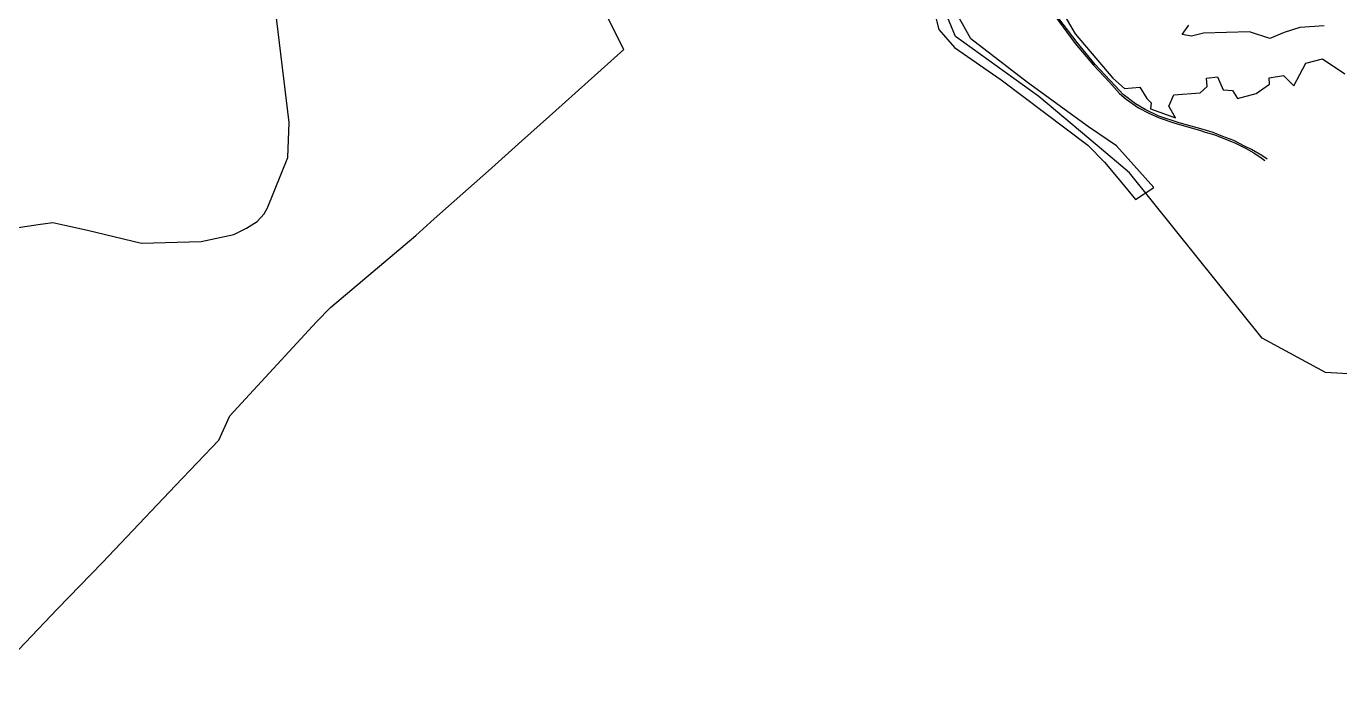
# Model space of a CAD drawing. Header units: metres. Extents: x 120.568 to 120.988, y 29.453 to 29.664.
# Drawn here: x 120.7712 to 120.846, y 29.499 to 29.536 of the extents above; entities that cross this region are included whole.
import ezdxf

# ---------------------------------------------------------------- set-up
doc = ezdxf.new("R2010")
doc.units = ezdxf.units.M
for name, color, linetype in [('DEFAULT', 7, 'Continuous'), ('GREEN_SPACES', 3, 'Continuous'), ('ROADS', 1, 'Continuous'), ('WATER', 4, 'Continuous')]:
    doc.layers.add(name, color=color, linetype=linetype)

msp = doc.modelspace()

# ---------------------------------------------------------------- linework, layer by layer
at = {"layer": 'DEFAULT'}
for points in [[(120.769304, 29.499042), (120.773005, 29.502899), (120.775559, 29.505532), (120.779711, 29.509911), (120.782179, 29.512479), (120.782812, 29.51387), (120.787741, 29.51921), (120.788535, 29.520018), (120.79338, 29.524111), (120.794431, 29.525064), (120.797526, 29.52779), (120.799238, 29.529325), (120.801171, 29.531055), (120.805229, 29.534683), (120.80193, 29.54126)], [(120.847729, 29.516184), (120.845155, 29.516333), (120.84155, 29.518275), (120.833996, 29.527685), (120.832165, 29.529226), (120.828847, 29.532017), (120.824088, 29.535424), (120.822632, 29.538982)], [(120.770274, 29.524499), (120.771906, 29.524739), (120.772737, 29.524868), (120.773424, 29.524709), (120.774701, 29.524429), (120.777785, 29.523678), (120.781174, 29.523785), (120.783027, 29.524172), (120.783756, 29.524541), (120.784367, 29.524924), (120.784764, 29.525344), (120.784957, 29.525698), (120.786114, 29.528547), (120.786175, 29.530536), (120.785332, 29.537591)]]:
    msp.add_lwpolyline(points, dxfattribs=at)
at = {"layer": 'GREEN_SPACES'}
for points in [[(120.83005, 29.537035), (120.830909, 29.535579), (120.833054, 29.533059), (120.83372, 29.53248), (120.834578, 29.532554), (120.834986, 29.531901), (120.835222, 29.531658), (120.8352, 29.531322), (120.836616, 29.5308), (120.83623, 29.531472), (120.83653, 29.532106), (120.838011, 29.532237), (120.838419, 29.532592), (120.838376, 29.533059), (120.838998, 29.533133), (120.83932, 29.532405), (120.839856, 29.532368), (120.840135, 29.531901), (120.841208, 29.5322), (120.841959, 29.532722), (120.841938, 29.533077), (120.842753, 29.533208), (120.843354, 29.532629), (120.844041, 29.533917), (120.844985, 29.53416), (120.846251, 29.533301)], [(120.845071, 29.536046), (120.843697, 29.535934), (120.842796, 29.535654), (120.841981, 29.535318), (120.840822, 29.535691), (120.838204, 29.535616), (120.837518, 29.535448), (120.837003, 29.535542), (120.837367, 29.536083)]]:
    msp.add_lwpolyline(points, dxfattribs=at)
at = {"layer": 'ROADS'}
for points in [[(120.82927, 29.537242), (120.830911, 29.535032), (120.831945, 29.533793), (120.832858, 29.532826), (120.833437, 29.532189), (120.833807, 29.531872), (120.834514, 29.531379), (120.835092, 29.531071), (120.835687, 29.5308), (120.836584, 29.530511), (120.83745, 29.530255), (120.838044, 29.530086), (120.838311, 29.53), (120.838863, 29.529839), (120.840038, 29.529362), (120.840646, 29.529056), (120.841072, 29.528812), (120.841549, 29.528491), (120.841693, 29.528389)], [(120.841825, 29.528456), (120.841533, 29.52866), (120.840935, 29.529003), (120.840548, 29.529204), (120.839936, 29.529511), (120.839317, 29.529743), (120.838758, 29.529978), (120.838195, 29.530137), (120.836834, 29.530532), (120.835675, 29.530912), (120.834885, 29.531286), (120.834348, 29.531604), (120.833647, 29.53214), (120.833176, 29.532618), (120.832042, 29.533836), (120.831027, 29.535082), (120.82997, 29.536451)]]:
    msp.add_lwpolyline(points, dxfattribs=at)
at = {"layer": 'WATER'}
msp.add_lwpolyline([(120.822829, 29.537097), (120.823143, 29.535829), (120.824044, 29.5348), (120.826687, 29.532961), (120.831631, 29.529261), (120.832575, 29.52829), (120.833733, 29.526909), (120.834334, 29.526162), (120.835387, 29.52685), (120.833257, 29.529218), (120.831669, 29.530301), (120.828197, 29.532809), (120.824974, 29.535305), (120.823944, 29.537134)], dxfattribs=at)

doc.saveas('drawing.dxf')
